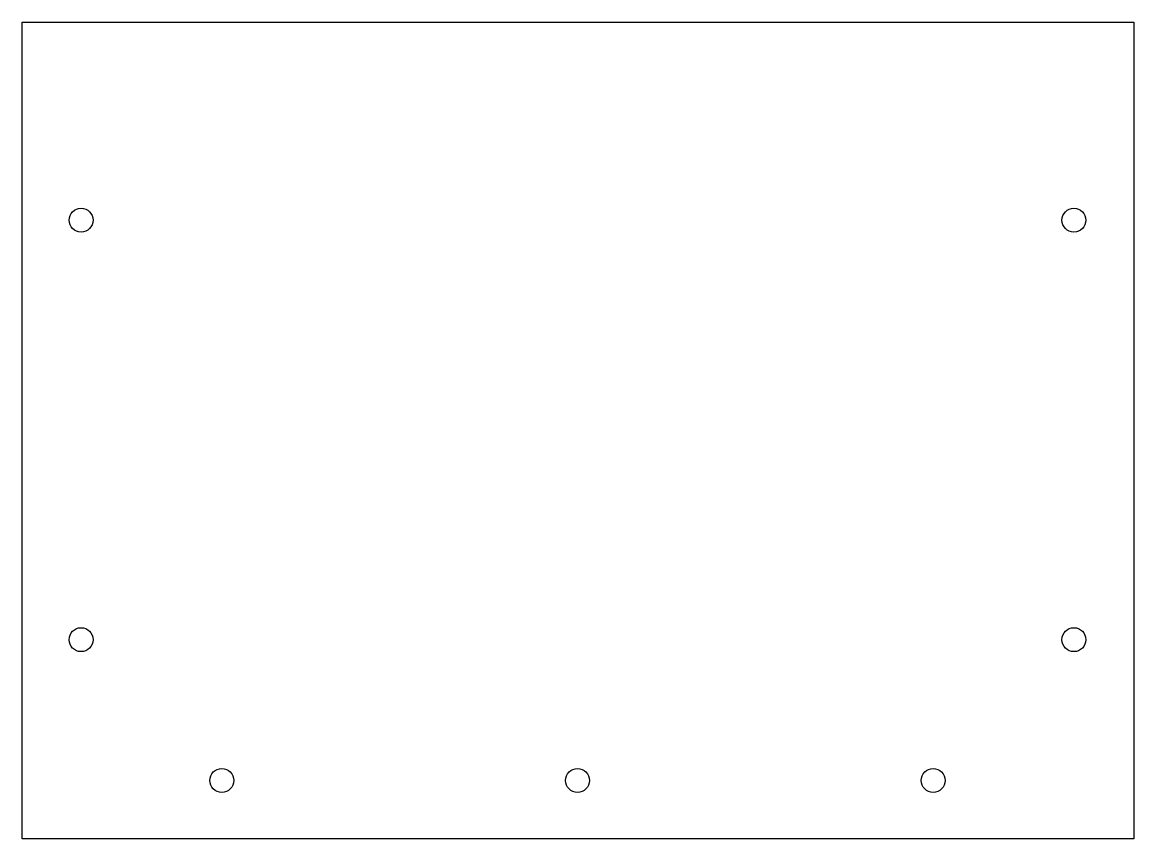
# Paper-space layout 'Layout1' of a CAD drawing. Header units: millimetres. Extents: x 0 to 257, y 3 to 192.
# The model-space entities are those that its viewports show. They can reach past a viewport. Long polylines and large blocks are cut down to what shows.
import ezdxf

# ---------------------------------------------------------------- set-up
doc = ezdxf.new("R2010")
doc.units = ezdxf.units.MM
doc.header["$LTSCALE"] = 10
doc.layers.add('GRAPHICS', color=1, linetype='Continuous')
doc.layers.add('MEMBERS', color=5, linetype='Continuous')

msp = doc.modelspace()

# ---------------------------------------------------------------- linework, layer by layer
at = {"layer": 'GRAPHICS', "color": 5, "linetype": 'Continuous'}
for centre in [(20.9, 74.71), (373.66, 74.71), (20.9, -74.29), (373.66, -74.29), (70.9, -124.29), (197.28, -124.29), (323.66, -124.29)]:
    msp.add_circle(centre, 4.25, dxfattribs=at)
at = {"layer": 'MEMBERS', "color": 3, "linetype": 'Continuous'}
for p, q in [((0, -145), (0, 145)), ((0, 145), (394.92, 145)), ((394.92, 145), (394.92, -145)), ((394.92, -145), (0, -145))]:
    msp.add_line(p, q, dxfattribs=at)

psp = doc.layouts.get("Layout1")

# ---------------------------------------------------------------- viewports
at = {"layer": '0'}
psp.add_viewport(center=(128.5, 97.5), size=(257, 188.7219), view_center_point=(197.46, 0), view_height=290.0025, dxfattribs=at)

doc.saveas('drawing.dxf')
